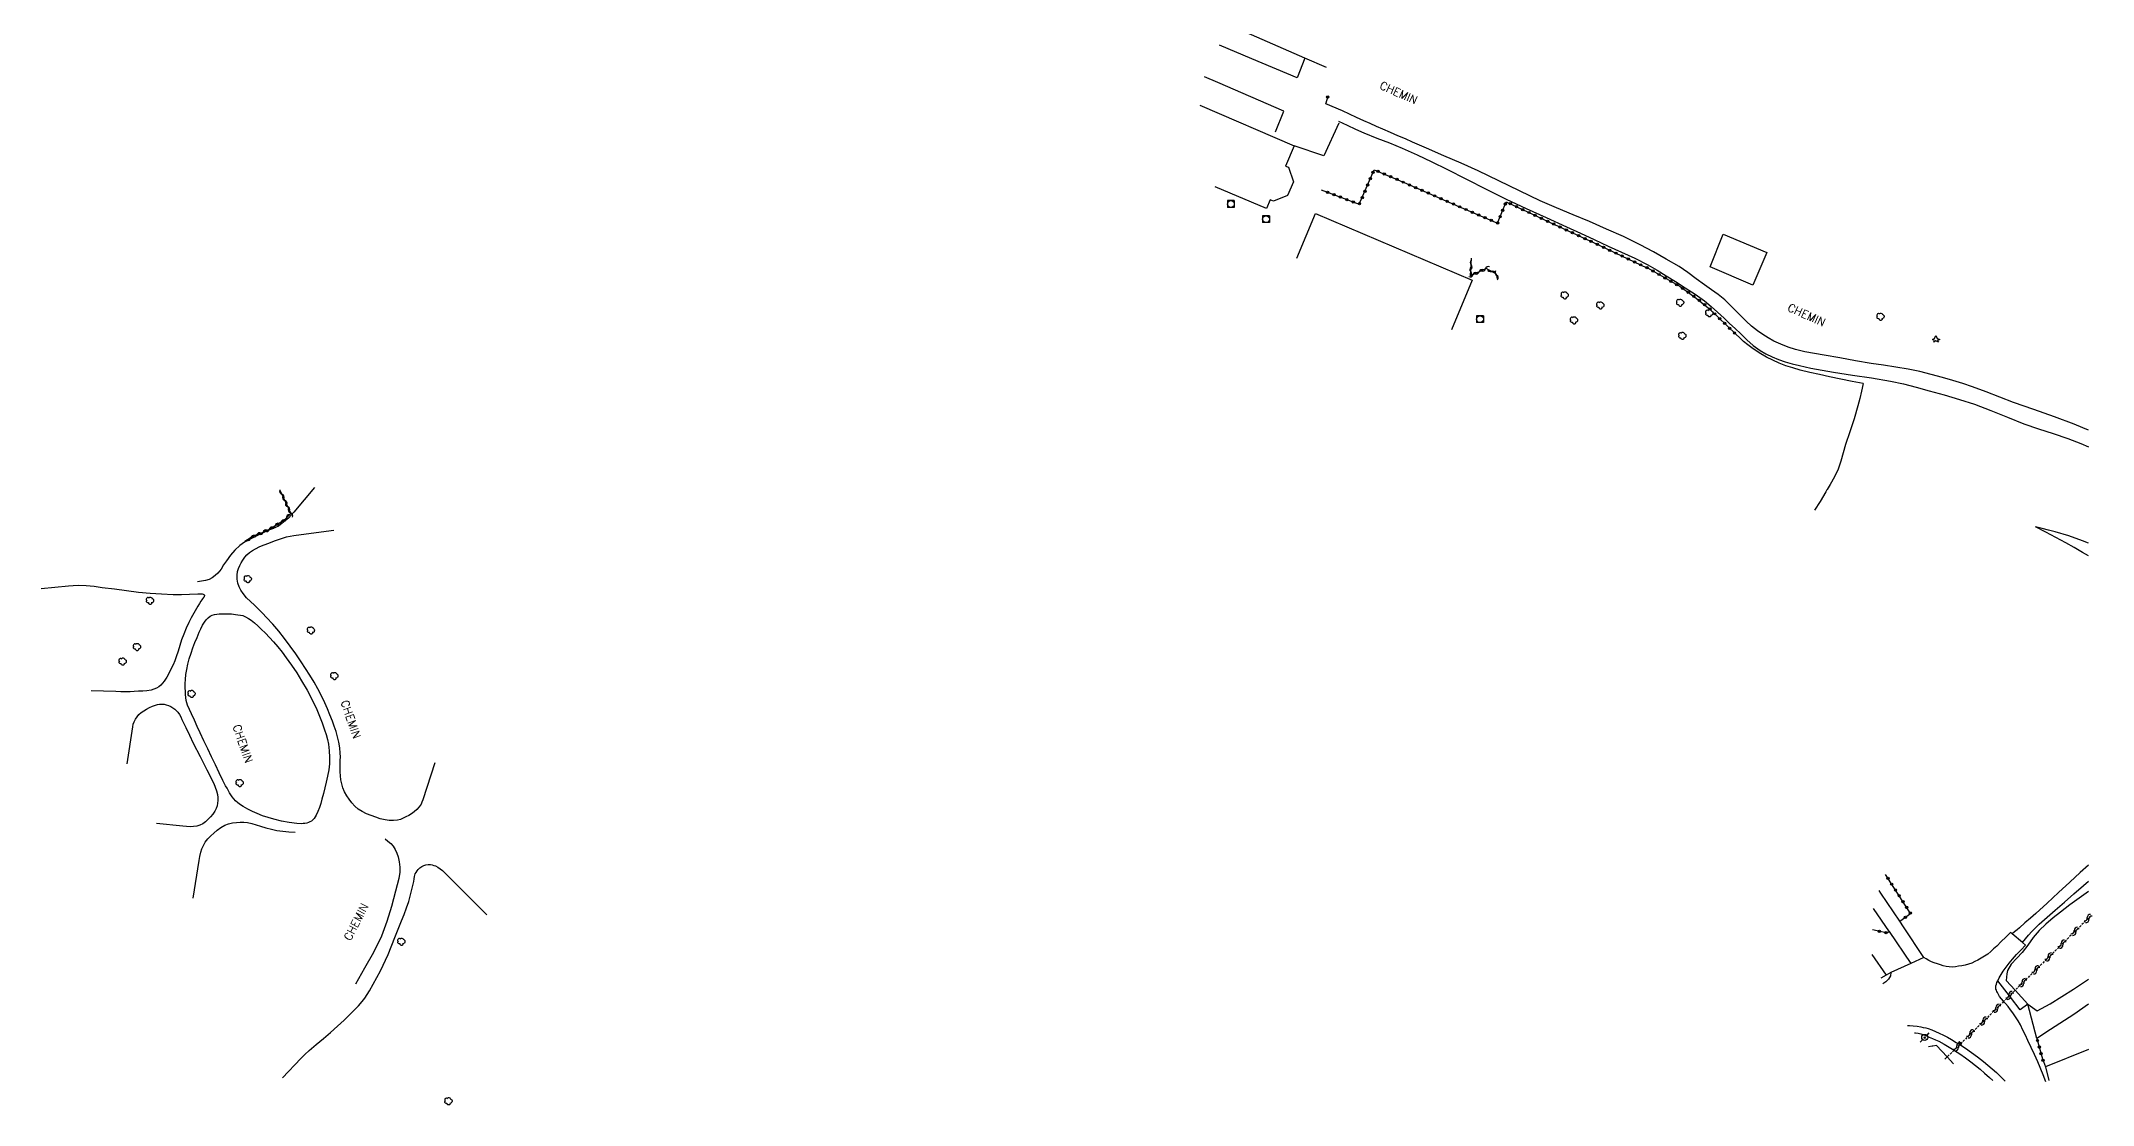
# Model space of a CAD drawing. Header units: millimetres. Extents: x 81015 to 82001, y 144000 to 145000.
# Drawn here: x 81552.3 to 82001, y 144536.5 to 144769.1 of the extents above; entities that cross this region are included whole.
import ezdxf
from ezdxf.enums import TextEntityAlignment as Align

# ---------------------------------------------------------------- set-up
doc = ezdxf.new("R2010")
doc.units = ezdxf.units.MM
doc.linetypes.add('DASHED', pattern=[0.75, 0.5, -0.25])
doc.layers.get('0').update_dxf_attribs({"linetype": 'CONTINUOUS'})
for name, color, linetype in [('W0006', 2, 'CONTINUOUS'), ('W0008', 7, 'CONTINUOUS'), ('W0014', 7, 'CONTINUOUS'), ('W0017', 7, 'CONTINUOUS'), ('W0071', 7, 'CONTINUOUS'), ('W0101', 7, 'CONTINUOUS'), ('W0104', 1, 'CONTINUOUS'), ('W0120', 7, 'CONTINUOUS'), ('W0211', 2, 'CONTINUOUS'), ('W0214', 2, 'CONTINUOUS'), ('W0300', 7, 'CONTINUOUS'), ('W0303', 7, 'CONTINUOUS'), ('W0310', 3, 'CONTINUOUS'), ('W0323', 7, 'CONTINUOUS'), ('W0330', 7, 'CONTINUOUS'), ('W0401', 7, 'CONTINUOUS'), ('W0420', 7, 'CONTINUOUS'), ('W0473', 7, 'CONTINUOUS'), ('W0501', 5, 'DASHED'), ('W0510', 5, 'CONTINUOUS'), ('W0989', 7, 'CONTINUOUS')]:
    doc.layers.add(name, color=color, linetype=linetype)
doc.styles.get("Standard").update_dxf_attribs({"font": 'romans.shx', "width": 0.85})

# ---------------------------------------------------------------- blocks, each defined once
blk = doc.blocks.new('T303')
for p, q in [((-0.77, 0), (-0.28, 0.21)), ((-0.28, -0.21), (-0.77, 0)), ((-0.28, 0.21), (0, 0.83)), ((0, 0.83), (0.28, 0.21)), ((0.28, 0.21), (0.83, 0)), ((0.83, 0), (0.28, -0.21)), ((-0.49, -0.63), (-0.28, -0.21)), ((0, -0.35), (-0.49, -0.63)), ((0.56, -0.63), (0, -0.35)), ((0.28, -0.21), (0.56, -0.63))]:
    blk.add_line(p, q)
blk = doc.blocks.new('T300')
for p, q in [((-0.8, 0.51), (-0.86, 0.34)), ((-0.86, 0.34), (-0.86, 0.17)), ((-0.86, 0.17), (-0.74, 0.06)), ((-0.69, 0.63), (-0.8, 0.51)), ((-0.8, -0.06), (-0.74, 0.06)), ((-0.74, 0.06), (-0.69, 0.11)), ((-0.57, 0.69), (-0.69, 0.63)), ((-0.46, 0.69), (-0.57, 0.69)), ((-0.29, 0.63), (-0.46, 0.69)), ((-0.29, 0.63), (-0.17, 0.74)), ((-0.23, 0.57), (-0.29, 0.63)), ((-0.17, 0.74), (-0.06, 0.8)), ((-0.06, 0.8), (0.06, 0.8)), ((0.06, 0.8), (0.23, 0.74)), ((0.23, 0.74), (0.34, 0.63)), ((0.34, 0.63), (0.4, 0.51)), ((0.46, 0.46), (0.34, 0.46)), ((0.4, 0.51), (0.4, 0.46)), ((0.57, 0.4), (0.46, 0.46)), ((0.57, 0.4), (0.69, 0.29)), ((0.69, 0.29), (0.74, 0.17)), ((0.74, 0.06), (0.69, -0.17)), ((0.74, 0.17), (0.74, 0.06)), ((-0.8, -0.17), (-0.8, -0.06)), ((-0.8, -0.23), (-0.8, -0.17)), ((-0.74, -0.34), (-0.8, -0.23)), ((-0.69, -0.4), (-0.74, -0.34)), ((-0.51, -0.46), (-0.69, -0.4)), ((-0.4, -0.46), (-0.51, -0.46)), ((-0.4, -0.46), (-0.34, -0.46)), ((-0.34, -0.46), (-0.34, -0.4)), ((-0.34, -0.51), (-0.34, -0.46)), ((-0.29, -0.63), (-0.34, -0.51)), ((-0.17, -0.74), (-0.29, -0.63)), ((-0.06, -0.8), (-0.17, -0.74)), ((0.06, -0.8), (-0.06, -0.8)), ((0.17, -0.74), (0.06, -0.8)), ((0.23, -0.69), (0.17, -0.74)), ((0.29, -0.46), (0.23, -0.46)), ((0.29, -0.63), (0.23, -0.69)), ((0.46, -0.4), (0.29, -0.46)), ((0.34, -0.51), (0.29, -0.63)), ((0.34, -0.51), (0.34, -0.46)), ((0.57, -0.34), (0.46, -0.4)), ((0.63, -0.29), (0.57, -0.34)), ((0.69, -0.17), (0.63, -0.29))]:
    blk.add_line(p, q)
blk = doc.blocks.new('T420')
for p, q in [((0.75, 0.75), (-0.75, 0.75)), ((-0.75, 0.75), (-0.75, -0.75)), ((0.75, 0.75), (0.75, -0.75)), ((0.75, -0.75), (-0.75, -0.75))]:
    blk.add_line(p, q)
blk.add_ellipse((0, 0), major_axis=(-0.53, 0.53), ratio=1, start_param=3.926991, end_param=10.210176)
blk = doc.blocks.new('T401')
for p, q in [((-0.3, 0.3), (0, 0.3)), ((-0.3, -0.25), (-0.3, 0.3)), ((-0.3, 0.15), (0, 0.15)), ((-0.3, 0), (0, 0)), ((0, 0.3), (0, -0.25)), ((-0.3, -0.15), (0, -0.15)), ((-0.3, -0.25), (-0.3, -0.3)), ((-0.3, -0.3), (0, -0.3)), ((0, -0.3), (0, -0.25))]:
    blk.add_line(p, q)
blk = doc.blocks.new('T473')
for p, q in [((-0.166667, 0.166667), (0.166667, -0.166667)), ((-0.166667, -0.166667), (0.166667, 0.166667)), ((0.500001, 0.500001), (1.000002, 1.000002)), ((-1.000002, -1.000002), (-0.500001, -0.500001))]:
    blk.add_line(p, q)
blk.add_ellipse((0, 0), major_axis=(0.471405, 0.471405), ratio=1, start_param=5.4977871438, end_param=11.780972451)
blk = doc.blocks.new('t323o')
at = {"color": 0, "linetype": 'Continuous'}
for radius in [0.25, 0.15]:
    blk.add_circle((0, 0), radius, dxfattribs=at)
blk = doc.blocks.new('t310o')
at = {"color": 0, "linetype": 'Continuous'}
for centre, start, end in [((-0.5, 0.38), 216.8699, 323.1304), ((0.5, -0.37), 36.8699, 143.1303)]:
    blk.add_arc(centre, 0.625, start, end, dxfattribs=at)
blk = doc.blocks.new('t500o')
at = {"color": 0, "linetype": 'Continuous'}
for centre, start, end in [((-0.5, 0.625), 216.8699, 323.1301), ((0.5, -0.125), 36.8699, 143.1301), ((0.5, -0.625), 36.8699, 143.1301), ((-0.5, 0.125), 216.8699, 323.1301)]:
    blk.add_arc(centre, 0.625, start, end, dxfattribs=at)

msp = doc.modelspace()

# ---------------------------------------------------------------- linework, layer by layer
at = {"layer": 'W0006'}
for points in [[(81828.67, 144765.35), (81827.01, 144761.03), (81817.08, 144765.14), (81810, 144768.15)], [(81822.26, 144749.24), (81824.09, 144753.75), (81809.62, 144759.97), (81806.74, 144761.23)], [(81952.98, 144579.4), (81956.42, 144574.35)]]:
    msp.add_lwpolyline(points, dxfattribs=at)
at = {"layer": 'W0008'}
for points in [[(81982.94, 144574.19), (81981.99, 144573.15), (81980.94, 144572.19), (81979.96, 144571.18), (81979.29, 144570.57), (81978.66, 144569.99), (81978.01, 144569.45), (81977.32, 144568.99), (81976.58, 144568.53), (81975.85, 144568.15), (81975.18, 144567.81), (81974.5, 144567.49), (81973.79, 144567.22), (81973.08, 144567.02), (81972.34, 144566.88), (81971.6, 144566.78), (81970.92, 144566.69), (81970.23, 144566.62), (81969.55, 144566.63), (81968.91, 144566.74), (81968.27, 144566.91), (81967.64, 144567.1), (81966.98, 144567.3), (81966.32, 144567.52), (81965.68, 144567.78), (81965.12, 144568.07), (81964.57, 144568.4), (81964.02, 144568.72), (81961.15, 144567.42), (81956.79, 144565.39)], [(81986.27, 144571.41), (81985.61, 144571.96), (81983.35, 144573.85), (81982.94, 144574.19)], [(81980.18, 144563.59), (81980.53, 144564.24), (81980.95, 144565.01), (81981.4, 144565.72), (81982.02, 144566.62), (81982.68, 144567.49), (81983.38, 144568.34), (81984.31, 144569.39), (81985.29, 144570.4), (81986.27, 144571.41)]]:
    msp.add_lwpolyline(points, dxfattribs=at)
at = {"layer": 'W0014'}
for points in [[(81956.79, 144565.39), (81956.7, 144564.72), (81956.29, 144563.97), (81955.75, 144563.39), (81955.06, 144562.96)], [(81956.79, 144565.39), (81955.76, 144564.83)], [(81988.92, 144545.87), (81988.2, 144547.5), (81987.49, 144549.03), (81986.76, 144550.57), (81986.23, 144551.7), (81985.7, 144552.84), (81985.13, 144553.96), (81984.62, 144554.85), (81984.07, 144555.73), (81983.49, 144556.58), (81982.97, 144557.28), (81982.43, 144557.97), (81981.88, 144558.64), (81981.48, 144559.1), (81981.44, 144559.15), (81981, 144559.64), (81980.6, 144560.17), (81980.43, 144560.45), (81980.26, 144560.73), (81980.11, 144561.03), (81979.99, 144561.28), (81979.88, 144561.54), (81979.8, 144561.79), (81979.79, 144562.02), (81979.79, 144562.25), (81979.78, 144562.54), (81979.88, 144562.84), (81980.02, 144563.21), (81980.18, 144563.59)], [(81986.76, 144558.48), (81985.08, 144557.27), (81982.99, 144560.05), (81982.75, 144560.35), (81980.18, 144563.59)], [(81988.76, 144550.99), (81986.76, 144558.48)], [(81960.42, 144553.83), (81960.89, 144553.81), (81961.72, 144553.75), (81962.55, 144553.66), (81963.38, 144553.52), (81963.9, 144553.42), (81964.43, 144553.3), (81964.94, 144553.16), (81965.77, 144552.88), (81966.58, 144552.54), (81967.38, 144552.17), (81968.3, 144551.73), (81969.21, 144551.26), (81970.11, 144550.76), (81971.13, 144550.15), (81971.89, 144549.67), (81972.13, 144549.52), (81973.12, 144548.86), (81974.46, 144547.94), (81975.78, 144546.97), (81977.07, 144545.97), (81978.02, 144545.18), (81978.97, 144544.37), (81979.89, 144543.54), (81980.8, 144542.69), (81981.69, 144541.83), (81981.81, 144541.7)], [(81962, 144552.23), (81962.18, 144552.22), (81962.79, 144552.13), (81963.4, 144552), (81964, 144551.8), (81964.6, 144551.56), (81965.19, 144551.31), (81965.89, 144551.02), (81966.58, 144550.72), (81967.27, 144550.4), (81968.44, 144549.78), (81969.59, 144549.11), (81970.65, 144548.45), (81970.72, 144548.41), (81971.92, 144547.61), (81973.11, 144546.78), (81974.27, 144545.91), (81975.3, 144545.1), (81976.32, 144544.26), (81977.32, 144543.41), (81978.41, 144542.47), (81979.13, 144541.84)], [(81990.72, 144541.51), (81990.13, 144543.08), (81988.92, 144545.87)]]:
    msp.add_lwpolyline(points, dxfattribs=at)
at = {"layer": 'W0017'}
for points in [[(81833.43, 144763.28), (81828.67, 144765.35), (81813.51, 144771.95), (81812.2, 144772.49)], [(81836.12, 144751.14), (81832.83, 144743.95), (81826.33, 144746.16)], [(81836.89, 144753.78), (81833.23, 144755.37)], [(81964.02, 144568.72), (81959.61, 144575.41), (81958.79, 144576.62), (81954.61, 144582.77), (81954.24, 144583.32)], [(81955.81, 144574.12), (81956.42, 144574.35), (81956.46, 144574.36), (81961.15, 144567.42)], [(81986.76, 144558.48), (81988.79, 144557.02), (81991.65, 144558.55), (81996.75, 144561.81), (82000, 144563.94)], [(82000, 144558.5), (81996.85, 144556.28), (81991.69, 144552.98), (81988.76, 144550.99)]]:
    msp.add_lwpolyline(points, dxfattribs=at)
at = {"layer": 'W0071'}
for points in [[(81836.07, 144751.54), (81837.91, 144750.68), (81839.76, 144749.82), (81841.61, 144748.98), (81844.39, 144747.85), (81847.19, 144746.78), (81849.97, 144745.65), (81853.24, 144744.17), (81856.47, 144742.62), (81859.7, 144741.04), (81864.03, 144738.87), (81868.35, 144736.66), (81872.7, 144734.51), (81877.07, 144732.46), (81881.48, 144730.47), (81885.88, 144728.47), (81888.92, 144727.07), (81891.96, 144725.66), (81894.99, 144724.24), (81897.9, 144722.91), (81900.81, 144721.56), (81903.66, 144720.11), (81905.7, 144718.94), (81907.71, 144717.72), (81909.71, 144716.47), (81911.87, 144715.12), (81914, 144713.73), (81916.06, 144712.24), (81917.52, 144711.03), (81918.94, 144709.77), (81920.34, 144708.48), (81921.56, 144707.34), (81922.76, 144706.19), (81923.99, 144705.06), (81925.35, 144703.77), (81926.74, 144702.51), (81928.23, 144701.39), (81929.5, 144700.65), (81930.84, 144700), (81932.21, 144699.43), (81933.72, 144698.92), (81935.27, 144698.49), (81936.83, 144698.1), (81939.28, 144697.54), (81941.76, 144697.08), (81944.24, 144696.64), (81948.42, 144696.01), (81952.61, 144695.45), (81956.77, 144694.73), (81959.58, 144694.09), (81962.38, 144693.38), (81965.16, 144692.62), (81968.49, 144691.7), (81971.8, 144690.72), (81975.08, 144689.65), (81978.7, 144688.28), (81982.29, 144686.8), (81985.9, 144685.39), (81989.1, 144684.3), (81992.31, 144683.26), (81995.5, 144682.15), (81998.32, 144681.05), (82000, 144680.35)], [(81910.55, 144719.76), (81907.71, 144721.38), (81904.88, 144723), (81902.01, 144724.54), (81898.35, 144726.31), (81894.63, 144727.96), (81890.9, 144729.58), (81887.32, 144731.1), (81883.72, 144732.59), (81880.15, 144734.13), (81875.61, 144736.28), (81871.12, 144738.53), (81866.59, 144740.7), (81862.83, 144742.38), (81859.05, 144744), (81855.27, 144745.63), (81853.74, 144746.3), (81852.2, 144746.98), (81850.67, 144747.65), (81849.02, 144748.37), (81847.37, 144749.09), (81845.72, 144749.81), (81844.33, 144750.41), (81842.94, 144751.01), (81841.55, 144751.62), (81839.99, 144752.33), (81838.44, 144753.05), (81836.89, 144753.78)], [(82000, 144683.99), (81998.79, 144684.51), (81996.91, 144685.32), (81992.56, 144686.94), (81988.09, 144688.54), (81983.62, 144690.07), (81980.65, 144691.2), (81977.69, 144692.35), (81974.7, 144693.43), (81972.53, 144694.16), (81970.34, 144694.86), (81968.14, 144695.51), (81965.64, 144696.18), (81963.12, 144696.8), (81960.59, 144697.34), (81957.9, 144697.8), (81955.19, 144698.17), (81952.49, 144698.57), (81949.07, 144699.15), (81945.65, 144699.78), (81942.24, 144700.41), (81940.12, 144700.75), (81938, 144701.1), (81935.93, 144701.59), (81934.33, 144702.13), (81932.77, 144702.76), (81931.25, 144703.48), (81930, 144704.16), (81928.79, 144704.9), (81927.62, 144705.71), (81926.37, 144706.73), (81925.18, 144707.84), (81924.01, 144708.96), (81922.84, 144710.14), (81921.69, 144711.33), (81920.49, 144712.47), (81919.06, 144713.62), (81917.59, 144714.7), (81916.1, 144715.77), (81914.26, 144717.11), (81912.4, 144718.43), (81910.55, 144719.76)], [(81612.12, 144671.44), (81607.62, 144666.1), (81607.05, 144665.42), (81606.43, 144664.77), (81605.74, 144664.14), (81605.01, 144663.55), (81604.22, 144663.03), (81603.59, 144662.71), (81602.92, 144662.44), (81602.26, 144662.17), (81601.19, 144661.69), (81600.13, 144661.2), (81599.09, 144660.69), (81597.95, 144660.11), (81596.82, 144659.5), (81595.79, 144658.79), (81594.72, 144657.78), (81593.76, 144656.64), (81592.86, 144655.45), (81592.26, 144654.52), (81591.69, 144653.57), (81591.01, 144652.73), (81590.42, 144652.21), (81589.77, 144651.74), (81589.08, 144651.37), (81588.27, 144651.12), (81587.4, 144650.97), (81586.54, 144650.83)], [(81638.42, 144611.27), (81635.78, 144603.16), (81635.62, 144602.69), (81635.43, 144602.24), (81635.01, 144601.62), (81634.49, 144601.06), (81633.92, 144600.55), (81633.35, 144600.14), (81632.73, 144599.77), (81632.1, 144599.44), (81631.51, 144599.15), (81630.9, 144598.89), (81630.28, 144598.7), (81629.39, 144598.62), (81628.47, 144598.68), (81627.56, 144598.82), (81626.52, 144599.05), (81625.51, 144599.37), (81624.52, 144599.75), (81623.53, 144600.14), (81622.56, 144600.59), (81621.67, 144601.14), (81620.95, 144601.78), (81620.3, 144602.51), (81619.71, 144603.29), (81619.17, 144604.08), (81618.68, 144604.92), (81618.3, 144605.8), (81618.07, 144606.65), (81617.92, 144607.53), (81617.82, 144608.41), (81617.77, 144609.28), (81617.76, 144610.15), (81617.76, 144611.02), (81617.77, 144611.8), (81617.78, 144612.58), (81617.76, 144613.35), (81617.64, 144614.56), (81617.45, 144615.77), (81617.19, 144616.97), (81616.85, 144618.12), (81616.46, 144619.25), (81616.03, 144620.38), (81615.51, 144621.73), (81614.96, 144623.07), (81614.37, 144624.39), (81613.64, 144625.91), (81612.85, 144627.42), (81612.03, 144628.9), (81611.12, 144630.41), (81610.17, 144631.9), (81609.2, 144633.37), (81608.03, 144635.09), (81606.84, 144636.79), (81605.59, 144638.44), (81604.32, 144640.02), (81603.01, 144641.56), (81601.65, 144643.07), (81600.79, 144643.97), (81599.91, 144644.86), (81599.03, 144645.75), (81598.15, 144646.56), (81597.26, 144647.37), (81596.5, 144648.27), (81596.03, 144649), (81595.63, 144649.77), (81595.35, 144650.57), (81595.21, 144651.4), (81595.2, 144652.26), (81595.32, 144653.1), (81595.52, 144653.75), (81595.8, 144654.38), (81596.12, 144654.99), (81596.48, 144655.6), (81596.89, 144656.19), (81597.35, 144656.73), (81597.93, 144657.23), (81598.57, 144657.66), (81599.23, 144658.06), (81600.17, 144658.53), (81601.15, 144658.92), (81602.14, 144659.3), (81603.41, 144659.8), (81604.69, 144660.26), (81605.99, 144660.65), (81607.58, 144660.97), (81609.19, 144661.19), (81616.35, 144662.14)], [(81552.33, 144649.38), (81558.32, 144649.95), (81559.38, 144650.05), (81560.45, 144650.11), (81562.2, 144650.04), (81563.96, 144649.85), (81565.71, 144649.63), (81568.36, 144649.29), (81571.01, 144648.91), (81573.66, 144648.58), (81576.17, 144648.36), (81578.68, 144648.19), (81581.19, 144648.1), (81583.01, 144648.1), (81584.83, 144648.15), (81586.64, 144648.2), (81586.91, 144648.21), (81587.18, 144648.21), (81587.44, 144648.2), (81587.6, 144648.18), (81587.75, 144648.16), (81587.89, 144648.1), (81587.95, 144648.06), (81588, 144648.01), (81588.04, 144647.95), (81588.05, 144647.86), (81588.04, 144647.76), (81588.01, 144647.66), (81587.97, 144647.57), (81587.91, 144647.48), (81587.86, 144647.4), (81587.67, 144647.13), (81587.48, 144646.88), (81587.29, 144646.62), (81586.96, 144646.09), (81586.65, 144645.54), (81586.35, 144644.99)], [(81586.35, 144644.99), (81585.76, 144643.97), (81585.17, 144642.95), (81584.62, 144641.91), (81584.05, 144640.67), (81583.53, 144639.41), (81583.05, 144638.13), (81582.66, 144636.9), (81582.31, 144635.65), (81581.91, 144634.42), (81581.57, 144633.56), (81581.2, 144632.72), (81580.81, 144631.88), (81580.35, 144630.94), (81579.87, 144630.01), (81579.29, 144629.15), (81578.91, 144628.69), (81578.52, 144628.26), (81578.07, 144627.88), (81577.55, 144627.59), (81576.98, 144627.36), (81576.4, 144627.18), (81575.5, 144627.02), (81574.58, 144626.96), (81573.65, 144626.92), (81572.73, 144626.86), (81571.81, 144626.82), (81570.9, 144626.79), (81569.79, 144626.8), (81568.69, 144626.84), (81563.31, 144627.02)], [(81609.23, 144597.93), (81608.25, 144597.99), (81606.57, 144598.22), (81604.91, 144598.52), (81603.27, 144598.92), (81602.02, 144599.28), (81600.79, 144599.69), (81599.58, 144600.17), (81598.55, 144600.63), (81597.54, 144601.15), (81596.56, 144601.72), (81595.96, 144602.11), (81595.38, 144602.51), (81594.84, 144602.97), (81594.14, 144603.8), (81593.56, 144604.74), (81593.01, 144605.7), (81592.7, 144606.26), (81592.4, 144606.81), (81592.1, 144607.37), (81591.28, 144609.11), (81590.46, 144610.86), (81589.64, 144612.6), (81588.8, 144614.34), (81587.95, 144616.08), (81587.11, 144617.82), (81586.48, 144619.19), (81585.86, 144620.56), (81585.26, 144621.94), (81584.8, 144622.92), (81584.36, 144623.9), (81584.05, 144624.92), (81583.96, 144625.54), (81583.93, 144626.18), (81583.9, 144626.81), (81583.88, 144627.71), (81583.88, 144628.6), (81583.91, 144629.5), (81584.02, 144630.6), (81584.2, 144631.7), (81584.42, 144632.8), (81584.74, 144634.01), (81585.13, 144635.21), (81585.55, 144636.4), (81585.98, 144637.55), (81586.44, 144638.69), (81586.94, 144639.81), (81587.29, 144640.58), (81587.65, 144641.34), (81588.09, 144642.04), (81588.45, 144642.52), (81588.85, 144642.97), (81589.31, 144643.33), (81589.78, 144643.53), (81590.28, 144643.67), (81590.8, 144643.76), (81591.26, 144643.82), (81591.72, 144643.84), (81592.19, 144643.86), (81593.08, 144643.86), (81593.97, 144643.81), (81594.86, 144643.72), (81595.39, 144643.65), (81595.92, 144643.58), (81596.44, 144643.45), (81597.07, 144643.19), (81597.68, 144642.85), (81598.26, 144642.48), (81599.04, 144641.87), (81599.77, 144641.18), (81600.48, 144640.48), (81601.39, 144639.59), (81602.28, 144638.68), (81603.14, 144637.74), (81604.1, 144636.61), (81605.04, 144635.44), (81605.94, 144634.24), (81607.12, 144632.6), (81608.24, 144630.92), (81609.31, 144629.21), (81610.52, 144627.16), (81611.64, 144625.05), (81612.66, 144622.9), (81613.25, 144621.45), (81613.8, 144619.98), (81614.35, 144618.51)], [(81571.15, 144611.08), (81572.41, 144619.1), (81572.51, 144619.7), (81572.68, 144620.26), (81572.96, 144620.82), (81573.33, 144621.34), (81573.75, 144621.81), (81574.25, 144622.25), (81574.81, 144622.63), (81575.39, 144622.98), (81576.03, 144623.33), (81576.69, 144623.65), (81577.38, 144623.89), (81577.82, 144624.01), (81578.27, 144624.1), (81578.72, 144624.12), (81579.22, 144624.07), (81579.71, 144623.94), (81580.19, 144623.77), (81580.68, 144623.56), (81581.15, 144623.3), (81581.6, 144623), (81581.84, 144622.8), (81582.06, 144622.58), (81582.27, 144622.36), (81582.61, 144621.85), (81582.87, 144621.29), (81583.13, 144620.74), (81583.96, 144619.01), (81584.79, 144617.29), (81585.63, 144615.56), (81587.1, 144612.63), (81588.6, 144609.71), (81590.09, 144606.78), (81590.39, 144605.97), (81590.7, 144605.15), (81590.9, 144604.32), (81590.98, 144603.68), (81591.01, 144603.04), (81590.95, 144602.41), (81590.81, 144601.83), (81590.59, 144601.27), (81590.32, 144600.73), (81589.89, 144600.06), (81589.38, 144599.45), (81588.81, 144598.88), (81588.28, 144598.4), (81587.7, 144597.96), (81587.09, 144597.62), (81586.4, 144597.43), (81585.66, 144597.34), (81584.92, 144597.3), (81584.14, 144597.33), (81583.35, 144597.41), (81577.58, 144598.02)], [(81614.35, 144618.51), (81614.65, 144617.45), (81614.95, 144616.39), (81615.18, 144615.33), (81615.36, 144613.91), (81615.42, 144612.48), (81615.38, 144611.05), (81615.23, 144609.71), (81614.99, 144608.38), (81614.71, 144607.05), (81614.42, 144605.79), (81614.1, 144604.54), (81613.75, 144603.3), (81613.49, 144602.4), (81613.23, 144601.5), (81612.88, 144600.65), (81612.5, 144599.85), (81612.05, 144599.09), (81611.45, 144598.51), (81611.13, 144598.34), (81610.78, 144598.2), (81610.43, 144598.09), (81610.04, 144598.02), (81609.63, 144597.98), (81609.23, 144597.93)], [(81585.63, 144581.67), (81586.89, 144589.9), (81587.03, 144590.81), (81587.25, 144591.7), (81587.52, 144592.47), (81587.84, 144593.22), (81588.24, 144593.92), (81588.8, 144594.62), (81589.45, 144595.27), (81590.13, 144595.88), (81590.87, 144596.54), (81591.65, 144597.16), (81592.49, 144597.65), (81593.32, 144597.95), (81594.2, 144598.14), (81595.09, 144598.25), (81595.87, 144598.31), (81596.66, 144598.3), (81597.45, 144598.24), (81598.42, 144598.03), (81599.39, 144597.73), (81600.35, 144597.43), (81601.52, 144597.08), (81602.7, 144596.74), (81603.88, 144596.46), (81605.2, 144596.29), (81606.54, 144596.2), (81607.87, 144596.1)], [(81627.57, 144594.62), (81628.18, 144594.13), (81628.79, 144593.63), (81629.32, 144593.07), (81629.78, 144592.34), (81630.14, 144591.53), (81630.41, 144590.7), (81630.65, 144589.61), (81630.76, 144588.49), (81630.77, 144587.37), (81630.59, 144585.96), (81630.23, 144584.57), (81629.85, 144583.19), (81628.98, 144579.87), (81627.98, 144576.58), (81626.79, 144573.38), (81625.06, 144569.82), (81623.07, 144566.36), (81621.08, 144562.9)], [(81605.11, 144542.4), (81609.17, 144546.59), (81610.04, 144547.49), (81610.93, 144548.37), (81612.47, 144549.72), (81614.07, 144551.01), (81615.64, 144552.32), (81617.13, 144553.66), (81618.6, 144555.02), (81620.03, 144556.42), (81620.9, 144557.27), (81621.74, 144558.14), (81622.53, 144559.05), (81623.1, 144559.82), (81623.63, 144560.62), (81624.14, 144561.43), (81624.99, 144562.86), (81625.77, 144564.32), (81626.53, 144565.8), (81628.21, 144569.39), (81629.71, 144573.05), (81631.15, 144576.75), (81631.7, 144578.14), (81632.24, 144579.53), (81632.73, 144580.93), (81633.15, 144582.38), (81633.52, 144583.84), (81633.84, 144585.3), (81633.93, 144585.87), (81634, 144586.44), (81634.16, 144586.97), (81634.34, 144587.32), (81634.56, 144587.66), (81634.81, 144587.96), (81635.17, 144588.31), (81635.59, 144588.6), (81636.03, 144588.83), (81636.49, 144588.97), (81636.99, 144589.04), (81637.47, 144589.03), (81637.84, 144588.96), (81638.21, 144588.85), (81638.57, 144588.71), (81639.12, 144588.42), (81639.64, 144588.07), (81640.14, 144587.69), (81640.65, 144587.23), (81641.14, 144586.74), (81649.79, 144578.01)], [(82000, 144588.89), (81998.2, 144587.26), (81995.94, 144585.2), (81993.46, 144582.9), (81990.99, 144580.6), (81988.49, 144578.33), (81987.32, 144577.29), (81986.13, 144576.25), (81984.94, 144575.22), (81984.41, 144574.77), (81983.88, 144574.31), (81983.35, 144573.85)], [(81985.61, 144571.96), (81986.28, 144572.77), (81986.94, 144573.57), (81987.63, 144574.36), (81989.26, 144575.98), (81991, 144577.51), (81992.74, 144579.03), (81994.79, 144580.83), (81996.85, 144582.62), (81998.91, 144584.41), (82000, 144585.39)]]:
    msp.add_lwpolyline(points, dxfattribs=at)
at = {"layer": 'W0101'}
msp.add_lwpolyline([(82000, 144548.56), (81990.62, 144544.83), (81991.38, 144541.78)], dxfattribs=at)
at = {"layer": 'W0104'}
for points in [[(81805.75, 144755.02), (81826.33, 144746.16), (81824.47, 144741.71), (81825.09, 144741.5), (81826.2, 144738.28), (81824.92, 144735.26), (81821.82, 144734.08), (81821.11, 144734.38), (81820.26, 144732.45), (81809.04, 144737.18)], [(81826.92, 144721.61), (81831.03, 144731.37), (81865.28, 144716.8), (81860.75, 144705.91)], [(81952.66, 144569.36), (81955.76, 144564.83), (81954.59, 144564.21)]]:
    msp.add_lwpolyline(points, dxfattribs=at)
msp.add_lwpolyline([(81926.66, 144715.72), (81917.27, 144719.7), (81920.14, 144726.81), (81929.68, 144722.85)], close=True, dxfattribs=at)
at = {"layer": 'W0120'}
for points in [[(81986.76, 144558.48), (81983.97, 144561.54), (81982.02, 144563.67)], [(81966.83, 144549.5), (81969.14, 144546.98), (81970.53, 144545.45)]]:
    msp.add_lwpolyline(points, dxfattribs=at)
at = {"layer": 'W0211'}
msp.add_lwpolyline([(82000, 144659.27), (81998.74, 144659.79), (81995.75, 144660.86), (81992.72, 144661.78), (81991.31, 144662.15), (81989.89, 144662.49), (81988.47, 144662.83)], dxfattribs=at)
at = {"layer": 'W0214'}
msp.add_lwpolyline([(82000, 144656.54), (81998.73, 144657.24), (81996.9, 144658.31), (81995.06, 144659.35), (81992.87, 144660.53), (81990.67, 144661.68), (81988.47, 144662.83)], dxfattribs=at)
at = {"layer": 'W0310'}
for points in [[(81870.8, 144717.08), (81870.56, 144718.13), (81868.34, 144719.33), (81864.89, 144717.73), (81865.15, 144721.62)], [(81604.57, 144670.91), (81606.92, 144665.8), (81605.51, 144664.28), (81602.64, 144662.51), (81600.71, 144661.58), (81598.88, 144660.87), (81596.9, 144659.62)]]:
    msp.add_lwpolyline(points, dxfattribs=at)
at = {"layer": 'W0323'}
for points in [[(81833.23, 144755.37), (81833.75, 144757.01)], [(81832.24, 144736.52), (81840.59, 144733.39), (81843.84, 144740.92), (81850.9, 144737.91), (81860.16, 144733.86), (81870.83, 144729.26), (81872.71, 144733.9), (81882.17, 144729.48), (81893, 144724.45), (81896.5, 144722.78), (81903.48, 144719.51), (81903.63, 144719.44), (81903.73, 144719.39), (81910.71, 144715.37), (81913.98, 144713.09), (81917.17, 144710.55), (81922.89, 144704.96)], [(81958.79, 144576.62), (81961.12, 144578.3), (81955.67, 144586.86)], [(81955.81, 144574.12), (81952.83, 144574.75)], [(81988.76, 144550.99), (81989.95, 144546.56), (81990.62, 144544.83)]]:
    msp.add_lwpolyline(points, dxfattribs=at)
at = {"layer": 'W0330'}
for points in [[(81950.79, 144694.16), (81948.32, 144694.66), (81945.85, 144695.15), (81943.38, 144695.67), (81941.23, 144696.13), (81939.09, 144696.6), (81936.96, 144697.14), (81935.41, 144697.6), (81933.87, 144698.09), (81932.37, 144698.67), (81931, 144699.28), (81929.65, 144699.96), (81928.35, 144700.71), (81927.38, 144701.33), (81926.43, 144701.98), (81925.51, 144702.66), (81924.62, 144703.41), (81923.76, 144704.18), (81922.89, 144704.96)], [(81950.79, 144694.16), (81950.4, 144692.53), (81950.02, 144690.91), (81949.6, 144689.29), (81948.76, 144686.46), (81947.82, 144683.65), (81946.9, 144680.85), (81946.39, 144679.04), (81945.88, 144677.24), (81945.26, 144675.48), (81944.46, 144673.78), (81943.54, 144672.12), (81942.88, 144671)], [(81942.85, 144670.94), (81942.59, 144670.49), (81941.34, 144668.39), (81940.14, 144666.5)], [(81942.88, 144671), (81942.85, 144670.94)]]:
    msp.add_lwpolyline(points, dxfattribs=at)
at = {"layer": 'W0501'}
msp.add_lwpolyline([(82000, 144577.29), (81984.54, 144562.1), (81983.97, 144561.54), (81982.75, 144560.35), (81981.48, 144559.1), (81971.89, 144549.67), (81970.65, 144548.45), (81969.14, 144546.98), (81969, 144546.83), (81968.56, 144546.4)], dxfattribs=at)
at = {"layer": 'W0510'}
for points in [[(82000, 144583.12), (81998, 144581.69), (81995.92, 144580.2), (81993.89, 144578.65), (81992.28, 144577.35), (81990.7, 144576.02), (81989.23, 144574.59), (81987.93, 144573.05), (81986.73, 144571.43), (81985.52, 144569.81), (81984.33, 144568.54), (81983.13, 144567.28), (81982.32, 144565.85), (81982.17, 144565.14), (81982.1, 144564.41), (81982.02, 144563.67)], [(81966.83, 144549.5), (81965.98, 144549.35), (81965.84, 144549.33), (81965.01, 144549.18)]]:
    msp.add_lwpolyline(points, dxfattribs=at)

# ---------------------------------------------------------------- block references
at = {"layer": 'W0300'}
for p in [(81885.55, 144713.46), (81893.34, 144711.27), (81910.78, 144711.85), (81887.58, 144708), (81917.18, 144709.54), (81954.59, 144708.79), (81911.26, 144704.6), (81597.58, 144651.41), (81576.21, 144646.69), (81611.4, 144640.19), (81573.36, 144636.58), (81570.23, 144633.39), (81616.52, 144630.24), (81585.29, 144626.32), (81595.82, 144606.85), (81631.17, 144572.15), (81641.46, 144537.27)]:
    msp.add_blockref('T300', p, dxfattribs=at)
at = {"layer": 'W0303'}
msp.add_blockref('T303', (81966.67, 144703.84), dxfattribs=at)
at = {"layer": 'W0310'}
for p, rotation in [((81864.95, 144718.63), 86.11948850965999), ((81865.05, 144720.13), 86.11948850965999), ((81868.16, 144719.25), 204.8646980767131), ((81865.43, 144717.98), 204.8646980767131), ((81866.79, 144718.62), 204.8646980767131), ((81869.48, 144718.71), 151.5703519640956), ((81870.62, 144717.86), 102.9345373531879), ((81604.99, 144670), 294.6671172478343), ((81605.62, 144668.63), 294.6671172478343), ((81606.24, 144667.27), 294.6671172478343), ((81606.87, 144665.91), 294.6671172478343), ((81599.5, 144661.11), 201.2186129302175), ((81600.89, 144661.67), 205.7402784429614), ((81602.24, 144662.32), 205.7402784429614), ((81603.54, 144663.07), 211.674239030577), ((81604.82, 144663.86), 211.674239030577), ((81605.98, 144664.79), 227.0181404342492), ((81598.17, 144660.43), 212.2571227946648)]:
    msp.add_blockref('t310o', p, dxfattribs=dict(at, rotation=rotation))
at = {"layer": 'W0323'}
for p, rotation in [((81833.68, 144756.8), 72.21971091545977), ((81842.41, 144737.61), 66.65085372439708), ((81843, 144738.98), 66.65085372439708), ((81843.6, 144740.36), 66.65085372439708), ((81844.66, 144740.57), 336.9023702442602), ((81846.04, 144739.98), 336.9023702442602), ((81847.42, 144739.39), 336.9023702442602), ((81848.8, 144738.8), 336.9023702442602), ((81850.18, 144738.21), 336.9023702442602), ((81851.56, 144737.62), 336.3875029943308), ((81833.65, 144735.99), 339.4785700356095), ((81835.05, 144735.47), 339.4785700356095), ((81836.46, 144734.94), 339.4785700356095), ((81837.86, 144734.41), 339.4785700356095), ((81839.27, 144733.89), 339.4785700356095), ((81840.63, 144733.48), 66.65085372439708), ((81841.22, 144734.85), 66.65085372439708), ((81841.81, 144736.23), 66.65085372439708), ((81852.93, 144737.02), 336.3875029943308), ((81854.3, 144736.42), 336.3875029943308), ((81855.68, 144735.82), 336.3875029943308), ((81857.05, 144735.22), 336.3875029943308), ((81858.43, 144734.62), 336.3875029943308), ((81859.8, 144734.01), 336.3875029943308), ((81861.18, 144733.42), 336.6777641600397), ((81862.56, 144732.82), 336.6777641600397), ((81872.51, 144733.42), 67.96074431476849), ((81873.6, 144733.49), 334.9197897006172), ((81874.96, 144732.85), 334.9197897006172), ((81863.93, 144732.23), 336.6777641600397), ((81865.31, 144731.64), 336.6777641600397), ((81866.69, 144731.04), 336.6777641600397), ((81868.07, 144730.45), 336.6777641600397), ((81869.44, 144729.86), 336.6777641600397), ((81870.82, 144729.26), 336.6777641600397), ((81871.39, 144730.64), 67.96074431476849), ((81871.95, 144732.03), 67.96074431476849), ((81876.32, 144732.21), 334.9197897006172), ((81877.67, 144731.58), 334.9197897006172), ((81879.03, 144730.94), 334.9197897006172), ((81880.39, 144730.31), 334.9197897006172), ((81881.75, 144729.67), 334.9197897006172), ((81883.11, 144729.04), 335.1300400050014), ((81884.47, 144728.41), 335.1300400050014), ((81885.83, 144727.78), 335.1300400050014), ((81887.19, 144727.15), 335.1300400050014), ((81888.55, 144726.52), 335.1300400050014), ((81889.91, 144725.88), 335.1300400050014), ((81891.27, 144725.25), 335.1300400050014), ((81892.64, 144724.62), 335.1300400050014), ((81893.99, 144723.98), 334.4736890739347), ((81895.34, 144723.33), 334.4736890739347), ((81896.7, 144722.69), 334.8534305695896), ((81898.06, 144722.05), 334.8534305695896), ((81899.41, 144721.41), 334.8534305695896), ((81900.77, 144720.78), 334.8534305695896), ((81902.13, 144720.14), 334.8534305695896), ((81903.49, 144719.5), 334.8552143725461), ((81904.8, 144718.77), 330.0505673615635), ((81906.1, 144718.02), 330.0505673615635), ((81907.4, 144717.28), 330.0505673615635), ((81908.7, 144716.53), 330.0505673615635), ((81910, 144715.78), 330.0505673615635), ((81911.27, 144714.98), 325.137538757871), ((81912.5, 144714.12), 325.137538757871), ((81913.73, 144713.27), 325.137538757871), ((81914.91, 144712.35), 321.4192809620527), ((81916.08, 144711.41), 321.4192809620527), ((81917.25, 144710.47), 315.7043169892643), ((81918.32, 144709.42), 315.7043169892643), ((81919.4, 144708.37), 315.7043169892643), ((81920.47, 144707.32), 315.7043169892643), ((81921.54, 144706.28), 315.7043169892643), ((81922.62, 144705.23), 315.7043169892643), ((81956.22, 144586), 122.450194748357), ((81957.02, 144584.74), 122.450194748357), ((81957.83, 144583.47), 122.450194748357), ((81958.63, 144582.21), 122.450194748357), ((81959.44, 144580.94), 122.450194748357), ((81960, 144577.5), 35.86907790932314), ((81960.24, 144579.67), 122.450194748357), ((81961.05, 144578.41), 122.450194748357), ((81954.3, 144574.44), 168.0982294741593), ((81955.77, 144574.13), 168.0982294741593), ((81988.88, 144550.56), 285.0101355694187), ((81989.27, 144549.11), 285.0101355694187), ((81989.66, 144547.66), 285.0101355694187), ((81990.08, 144546.22), 291.1705505222871)]:
    msp.add_blockref('t323o', p, dxfattribs=dict(at, rotation=rotation))
at = {"layer": 'W0401', "rotation": 237.6022314318061}
msp.add_blockref('T401', (81971.85, 144549.86), dxfattribs=at)
at = {"layer": 'W0420'}
for p in [(81812.5, 144733.42), (81820.19, 144730.11), (81866.96, 144708.25)]:
    msp.add_blockref('T420', p, dxfattribs=at)
at = {"layer": 'W0473'}
msp.add_blockref('T473', (81964.22, 144551.22), dxfattribs=at)
at = {"layer": 'W0501'}
for p, rotation in [((81999.94, 144577.24), 224.4928471364795), ((81994.24, 144571.63), 224.4928471364795), ((81997.09, 144574.43), 224.4928471364795), ((81988.53, 144566.02), 224.4928471364795), ((81991.38, 144568.83), 224.4928471364795), ((81985.68, 144563.22), 224.4928471364795), ((81979.97, 144557.61), 224.4939837716999), ((81982.82, 144560.42), 224.4997169259631), ((81977.12, 144554.81), 224.4939837716999), ((81971.41, 144549.2), 224.4876123789533), ((81974.26, 144552.01), 224.4939837716999)]:
    msp.add_blockref('t500o', p, dxfattribs=dict(at, rotation=rotation))

# ---------------------------------------------------------------- texts
at = {"layer": 'W0989'}
for rotation, p in [(335.926, (81849.18, 144757.76)), (335.926, (81938.38, 144709.19)), (288.7957, (81620.07, 144620.78)), (288.7957, (81596.46, 144615.45)), (62.9036, (81621.21, 144576.49))]:
    msp.add_text('CHEMIN', height=1.75, rotation=rotation, dxfattribs=at).set_placement(p, align=Align.MIDDLE_CENTER)

doc.saveas('drawing.dxf')
